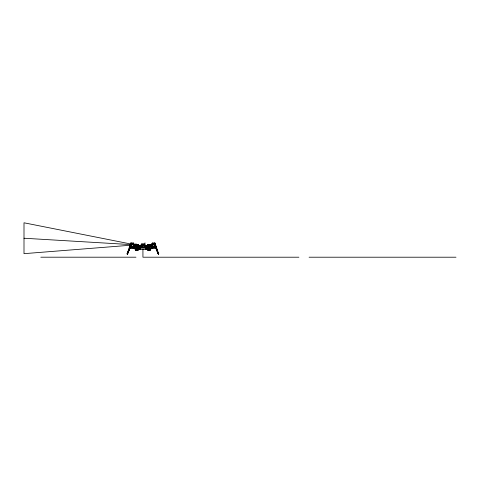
<?xml version="1.0" encoding="UTF-8"?>
<svg xmlns="http://www.w3.org/2000/svg" width="480" height="480" viewBox="0 0 480 480"><rect width="100%" height="100%" fill="white"/><g stroke="black" fill="none" stroke-linecap="round" stroke-linejoin="round"><path stroke-width="0.72" d="M134.886 248.454L134.886 249.132L135.708 249.132L135.738 248.796M134.892 245.328L134.892 244.662M135.18 248.454L135.18 249.132L136.566 250.278M134.124 247.752L135.198 246.054A0.708 0.402 -90 0 0 135.582 245.232A0.708 0.402 -90 0 0 135.114 244.656L135.18 245.328L138.318 245.304L138.294 245.916M136.932 247.206L136.842 250.278L135.378 250.278L135.378 248.862M135.378 245.148L135.42 244.662M136.56 247.59L135.648 247.236L135.648 246.528L135.84 247.236L136.56 247.59L136.56 248.454M135.654 245.148L135.822 244.734M135.852 245.328L135.852 244.662M136.146 250.278L136.146 249.924M136.146 245.328L136.146 244.662M136.56 246.18L136.56 245.31M136.728 247.2L136.65 248.718L137.088 248.454M136.818 250.278C136.272 249.558 138.348 249.474 137.682 250.278L135.378 250.278M136.878 244.974L137.316 245.664L138.054 245.31L138.102 248.454M137.016 248.79L137.22 247.524M137.418 245.664L137.418 245.31M137.544 246.18L137.55 245.31M137.898 247.206L137.91 245.31L137.514 245.664M138.222 245.916L138.246 244.974L136.368 244.974L136.368 248.79L138.39 248.79L138.39 248.454L134.412 248.454L134.412 247.614A0.84 0.48 -90 0 1 134.556 247.02M144.774 245.208L141.144 244.98L141.168 245.916L144.696 245.916M146.934 245.916L146.934 245.562L141.156 245.562L141.168 246.972L144.696 246.972L144.696 245.562M144.792 245.562L144.792 245.208M145.674 246.27L145.674 245.208L140.274 245.208L140.274 246.27M148.116 249.822L148.116 250.278L148.074 249.432M149.376 244.734L149.208 245.148L149.646 245.148L149.646 244.734M150.138 249.468L149.85 250.278M148.314 245.916L146.028 245.916L146.028 246.498L145.362 246.498L145.362 247.674L145.992 247.674M150.18 244.662C149.766 245.826 151.644 243.396 151.86 247.458L151.422 247.998L150.462 245.01M152.016 247.536L152.604 246.474M152.214 247.53L152.802 246.474M155.13 243.858C154.884 243.6 154.998 243.792 155.178 244.35L154.866 244.728L153.114 244.734L151.644 246.522L154.086 246.522M155.256 245.496L155.256 244.53M154.74 245.556L155.37 245.556L155.364 245.052M155.922 246.996L155.436 247.098M154.752 245.184L155.382 245.184L155.838 246.702M156.042 246.99L155.298 244.854M151.086 245.472L151.326 244.998L151.518 245.472M151.98 247.902L151.962 247.956A0.84 0.48 -90 0 1 151.89 248.166L152.94 246.504M134.25 245.232L133.818 245.232L133.968 245.892L134.25 245.232L132.606 243.75L133.752 245.628L134.796 245.52L134.466 244.998L134.52 245.694L135.03 245.076L133.932 247.458L135.042 245.754L134.28 247.926L134.97 245.754M135.126 245.85L134.37 247.998C134.538 247.764 136.188 244.578 134.982 245.106M135.456 244.962L134.79 245.118M135.696 248.892L135.324 248.946M138.546 247.494C138.258 248.064 137.862 247.314 138.372 247.614M138.456 247.5L138.39 247.926M137.85 247.17C140.298 248.802 133.974 247.236 135.456 245.532L133.356 242.97L130.878 242.97L130.158 244.728L131.628 246.522L135.6 246.57M147.336 247.728L147.516 247.188L148.068 247.23M148.014 247.866L147.972 247.308M148.776 248.79L148.86 247.206L148.872 248.454L148.554 247.44M151.128 245.442C150.84 245.4 151.17 245.448 152.562 243.354L151.668 244.44M133.188 246.474L133.776 247.536M129.78 246.792L129.852 247.194M129.978 247.212C129.69 245.868 130.638 248.79 130.818 246.18M129.882 246.918L130.386 245.238L131.034 245.25A0.84 0.48 -90 0 0 131.232 246.042L131.346 246.144A0.84 0.48 -90 0 0 131.712 246.114M130.08 246.918L130.608 245.184L130.776 245.808M130.77 245.052L130.572 245.706L130.968 246.192A0.84 0.48 -90 0 0 131.322 245.994M154.47 245.994A0.84 0.48 90 0 0 154.824 246.192L155.232 245.064L155.7 245.064L158.706 254.052L156.39 248.784M147.486 247.734C148.116 247.482 146.52 247.71 148.008 247.548M135.45 245.004L135.522 244.608M137.238 247.44L137.514 247.788M137.628 247.392L137.628 247.83M134.706 245.196L134.73 245.526M134.154 246.882A0.84 0.48 -90 0 0 133.932 247.392L129.234 247.602L127.086 254.052L129.672 248.136L129.234 247.602L130.146 244.866A0.84 0.48 -90 0 1 130.71 244.56L130.5 245.208M130.17 247.746L129.726 247.212L130.428 245.064A0.84 0.48 -90 0 0 130.446 245.706L130.656 245.664M129.57 247.602L127.458 254.064L130.068 247.992L134.664 248.1M155.178 245.556L154.806 245.79M155.562 245.724L154.65 245.748M150.486 245.172L150.618 245.628L150.414 244.734L149.976 244.734L149.94 245.328L149.958 244.734M129.81 247.674L127.452 253.812L129.9 247.824L129.63 247.458M129.894 247.776L127.488 253.866L129.894 247.776L134.238 247.872M134.148 246.522L132.678 244.734L130.926 244.728L130.572 243.726L130.89 243.66M132.672 246.3L132.42 246.912L131.706 246.522L132.714 246.912L132.96 246.294M146.874 248.55L147.228 247.668L148.566 247.734M130.158 244.728L130.638 244.728L130.326 244.35L131.166 242.97L130.914 243.594M130.614 244.35L132.612 243.732L132.924 244.116L130.446 244.656M133.044 243.75L133.356 242.97M132.024 246.912L132.27 246.3M133.812 247.902L133.83 247.956A0.84 0.48 90 0 0 133.902 248.166L132.684 246.522L133.656 248.31A0.84 0.48 90 0 0 134.142 248.37M138.21 248.052L136.386 246.72L136.86 245.532L135.456 245.532M137.214 248.454L137.508 247.704M147.402 247.38L147.648 248.04L147.582 247.17M147.456 247.992L148.086 247.974L148.164 247.392M150.468 249.132L150.48 248.73M138.21 247.17L138.084 247.992M150.762 245.076L151.116 245.022L152.106 247.218M133.686 247.218L134.88 245.01M130.17 247.11L130.842 246.192A0.84 0.48 -90 0 0 131.196 245.994L130.26 247.518M134.298 248.106L133.842 247.944L134.184 248.064M152.85 246.744L153.3 246.57L152.136 248.31A0.84 0.48 -90 0 1 151.656 248.37M154.812 243.954L154.902 243.66M150.75 245.754L151.512 247.926L150.75 245.754L151.452 247.776L155.892 247.824L158.304 253.866L156.042 248.19L155.448 247.926L156.162 247.458L158.334 254.064L155.724 247.992L158.346 253.812L155.988 247.674M151.83 247.98A0.84 0.48 -90 0 1 151.764 248.166L151.668 248.31A0.84 0.48 -90 0 1 151.188 248.37M147.36 247.83L148.284 247.704L148.584 248.454M135.396 244.89L135.702 245.088L135.612 244.662M148.446 247.824L148.476 247.44M150.468 248.946L150.108 248.904M150.642 246.3L148.14 247.956M147.708 247.992L150.414 246.3L150.108 245.532L148.932 245.532L147.654 246.918A0.708 0.408 -90 0 0 147.192 247.428A0.708 0.408 -90 0 0 147.444 248.274A0.708 0.408 -90 0 0 147.948 247.908L148.308 247.908A0.708 0.408 -90 0 1 147.774 248.25A0.708 0.408 -90 0 1 147.576 247.314M152.832 246.294L153.084 246.912L153.402 246.522M153.684 246.522L153.084 246.912M153.12 246.294L153.768 246.912L155.634 244.728L154.914 242.97L152.436 242.97L150.756 245.022M155.628 247.746L156.066 247.212L155.364 245.064A0.84 0.48 90 0 1 155.346 245.706L155.352 245.724M149.766 246.726L149.184 246.996L148.71 245.808L150.336 245.532M153.186 243.75L152.754 243.75L151.608 245.628L152.04 245.628L153.18 243.732L155.634 244.728M151.614 245.646L151.824 245.892L151.68 245.568L151.392 245.892L151.824 245.892L151.974 245.232L147.102 245.304L147.102 245.916M154.29 244.194L152.868 244.116L154.506 244.728L154.818 244.35M134.61 245.646L133.968 245.892L134.112 245.568L134.712 246.3M147.804 246.948A0.708 0.408 -90 0 1 148.014 246.918L147.774 247.308M135.156 245.082L135.174 245.628L135.288 245.184M130.806 244.59L130.572 245.706M154.758 245.496A0.84 0.48 90 0 1 154.56 246.042L154.446 246.144A0.84 0.48 90 0 1 153.972 245.994M148.728 245.31L148.332 245.664L148.38 245.31M147.912 245.664L148.476 245.664L148.92 244.974M147.516 248.04L148.086 247.974M149.226 250.278L150.192 249.132L150.192 248.454L148.95 248.454C148.44 250.716 150.018 249.93 148.044 249.822M149.226 249.924L150.618 249.132L150.618 248.454M138.498 247.824L138.252 247.884A0.708 0.408 90 0 1 137.868 248.316A0.708 0.408 90 0 1 137.484 247.908L137.466 247.818M130.716 243.696L131.04 243.69M134.178 248.052L133.71 247.944M137.046 246.192L137.778 246.918A0.708 0.408 90 0 1 138.246 247.488M137.682 246.972L138.138 246.918A0.708 0.408 90 0 1 138.6 247.428A0.708 0.408 90 0 1 138.348 248.274A0.708 0.408 90 0 1 137.844 247.908L137.226 247.734M150.15 247.236L149.424 247.59L149.424 248.79L147.402 248.79L147.402 248.454L149.232 248.454L149.232 247.59L150.15 247.236L149.952 246.528M132.924 244.116L131.286 244.728L130.974 244.35M132.684 246.522L132.834 246.57M147.366 247.86L147.87 247.86M130.674 245.214L24 253.668L24 222.792L130.764 243.99M134.85 246.054L134.91 246.048A0.708 0.402 -90 0 0 135.012 245.994M147.918 249.54L147.918 248.706M136.848 249.54L136.884 248.706M138.042 246.972L137.088 245.808L135.684 245.532L135.378 246.3L136.386 246.72M150.12 249.822L150.138 250.278L148.044 250.278M154.506 244.728L155.178 244.35L154.914 242.97M135.378 244.734L135.606 245.148M136.05 245.112L136.584 244.734L136.584 245.148M137.874 244.734L138.012 245.304M136.182 244.896L137.874 244.896M150.372 244.662L147.834 244.896L149.682 245.148M149.694 244.896L148.686 245.13M149.37 244.896L147.546 244.974L147.48 245.304L148.476 245.664M148.578 249.822L147.618 249.822L148.548 249.87L148.554 249.432M138.144 250.278L137.706 250.278L137.718 249.432M154.602 243.354L155.076 243.354M130.716 243.354L131.19 243.354L130.878 242.97M130.662 243.858L130.86 243.726M131.172 244.116L131.532 244.116M135.9 244.218L136.68 244.218L135.9 244.308M148.446 244.734L147.63 244.734M149.262 244.734L151.38 244.734L151.38 245.328M134.892 244.734L134.412 244.734L138.318 244.734L137.532 244.734M135.294 244.812L137.046 244.758L137.046 245.19M135.522 245.022L135.15 244.692M130.092 245.064L131.076 245.07M130.392 245.172L130.734 245.172M147.78 245.148L148.176 245.148M133.884 245.304L134.316 245.304M136.728 245.31L138.69 245.304L138.69 245.916M154.764 245.31L155.394 245.31M147.978 245.304L147.894 248.454M154.764 245.436L155.394 245.436M138.582 245.562L140.52 245.562M151.248 245.568L151.68 245.568M130.71 245.748L130.242 245.724M154.584 245.808L155.214 245.808M138.054 245.916L139.764 245.916L139.764 246.498L140.43 246.498L140.43 247.674L139.8 247.674M154.56 246.042L155.058 246.042L154.506 246.09M130.734 246.042L131.286 246.09M155.16 246.192L154.95 246.192A0.84 0.48 90 0 1 154.602 245.994L155.532 247.518M139.434 246.27L141.174 246.27L141.162 245.562M146.19 246.27L144.624 246.27M139.302 246.618L141.3 246.618M144.168 246.618L146.49 246.618M150.192 246.57L153.3 246.57M139.104 246.834L141.3 246.834M144.234 246.834L146.49 246.834M133.848 246.858L134.058 246.858A0.84 0.48 90 0 1 134.178 246.786M139.38 246.846L140.43 246.846L140.244 246.498M146.412 246.846L145.362 246.846L145.74 246.846M129.48 246.984L129.822 246.984M147.75 246.972L148.11 246.972M155.97 246.984L156.312 246.984M155.634 247.098L154.746 245.724M151.764 247.218L156.066 247.212M129.726 247.212L134.076 247.242M138.21 247.332L137.85 247.332L138.39 247.38M151.86 247.458L156.162 247.458M137.688 247.614L138.048 247.614M145.284 247.602L142.836 247.602L142.836 246.834M147.33 247.614L148.05 247.44M156.222 247.602L156.558 247.602L155.784 248.136M133.914 247.614L134.43 247.83A0.84 0.48 -90 0 0 134.652 248.34M133.92 247.71L134.472 247.752M137.922 247.86L138.426 247.86M155.49 247.872L151.26 248.01L155.724 247.992M137.724 247.992L138.336 247.992M139.104 248.118L146.436 248.118M129.672 248.136L130.008 248.136M133.566 248.166L134.124 248.31A0.84 0.48 90 0 0 134.61 248.37M145.992 248.154L145.284 248.154L145.362 246.498M151.764 248.166L152.232 248.166M136.842 248.454L135.6 248.454L135.6 249.132L136.566 249.924M147.402 248.454L151.398 248.454M150.414 248.454L151.38 248.454L151.38 246.468M136.302 248.55L140.118 248.55L140.118 249.168L139.428 248.988M148.29 248.55L145.674 248.55L145.674 249.168L146.364 248.988M139.782 248.988L136.638 248.988L136.638 249.342L147.168 249.408L147.168 248.766M146.01 248.988L149.154 248.988M149.94 249.132L150.906 249.132L150.906 248.454M147.96 249.432L149.154 249.342M136.842 249.468L136.842 250.278M136.656 249.822L138.186 249.822L137.244 249.87L137.238 249.432M147.768 250.278L150.414 250.278L150.414 248.862M137.028 250.278L138.024 250.278M158.766 253.716L158.22 253.968L158.556 253.968M127.026 253.716L127.572 253.968L127.236 253.968M40.8 257.196L135.96 257.196M298.908 257.208L142.932 257.208L142.932 249.216M309.09 257.208L456 257.208M151.38 244.734L147.78 244.734L147.78 245.304M135.672 250.278L135.672 249.822L135.942 250.278M148.974 250.278L149.01 249.822M129.978 247.914L134.532 248.01M24 238.23L130.674 244.59M155.448 247.926L155.964 248.286L155.814 247.914M137.07 245.31L137.46 245.664M133.428 246.276L134.352 247.158M136.86 245.532L136.608 246.996L136.026 246.726M133.236 243.354L133.968 244.248M132.396 246.522L132.714 246.912M135.312 245.07L135.294 244.086L135.9 244.086L135.522 245.064M150.744 245.85L151.602 247.776M154.626 242.97L154.878 243.594M153.888 245.832L154.164 246.522M152.436 242.97L152.754 243.75M153.522 246.3L153.768 246.912M148.932 245.532L149.406 246.72M138.564 247.668L138.918 248.55M155.184 245.184L155.688 246.792M155.22 245.706L155.064 245.172M155.7 245.064L155.646 244.866A0.84 0.48 90 0 0 155.334 244.524M134.796 245.52L134.79 245.478A0.708 0.402 -90 0 1 135.114 244.656M134.448 245.52L134.442 245.478A0.708 0.402 -90 0 1 134.976 244.692A0.708 0.402 -90 0 1 135.102 245.892M150.612 245.328L150.906 244.734M149.94 245.328L149.94 244.662L149.652 245.328M149.424 244.974L149.424 246.18M149.232 245.31L149.232 246.18M149.142 248.454L148.704 248.454M149.064 247.2L148.998 248.718M148.236 245.31L148.236 245.664M148.056 246.18L148.002 244.896L148.038 245.304M147.69 245.31L147.696 248.454M150.192 244.734L150.192 245.148M150.138 244.734L150.138 245.148M149.646 249.924L149.646 250.278M149.1 244.734L149.088 245.148M148.428 248.988L148.428 249.432M147.57 245.304L147.57 245.916M147.498 245.304L147.498 245.916M145.992 246.846L146.01 249.168M145.782 245.562L145.782 246.27M145.548 246.498L145.548 246.846M144.99 242.838L144.99 244.86M144.738 245.562L144.696 246.972M144.654 244.98L144.654 244.614L141.264 244.614L141.264 244.98M144.516 244.614L144.516 243.768L141.396 243.768L141.396 244.614M141.966 246.834L141.966 247.602L139.518 247.602L139.518 248.154M139.8 246.846L139.782 249.168M137.634 248.766L137.634 249.408M137.388 249.342L137.364 248.988M136.698 244.734L136.704 245.148M135.87 244.758L135.87 245.112M150.786 245.994A0.708 0.402 90 0 0 150.882 246.048L150.54 246.048A0.708 0.402 90 0 1 150.21 245.232A0.708 0.402 90 0 1 150.678 244.656A0.708 0.402 90 0 1 151.008 245.478L151.35 245.478A0.708 0.402 90 0 0 151.074 244.68A0.708 0.402 90 0 0 150.588 245.052M134.52 248.424A0.84 0.48 -90 0 1 133.932 247.83M135.018 248.424A0.84 0.48 -90 0 1 134.772 248.424M150.774 248.424A0.84 0.48 90 0 0 151.362 247.83L151.38 247.614A0.84 0.48 90 0 0 151.236 247.02M151.86 247.83A0.84 0.48 90 0 1 151.272 248.424M134.034 248.166A0.84 0.48 90 0 1 133.962 247.98M150.468 245.292L150.642 245.586L150.468 245.292M130.26 247.824L129.834 248.286L130.26 247.824"/></g></svg>
